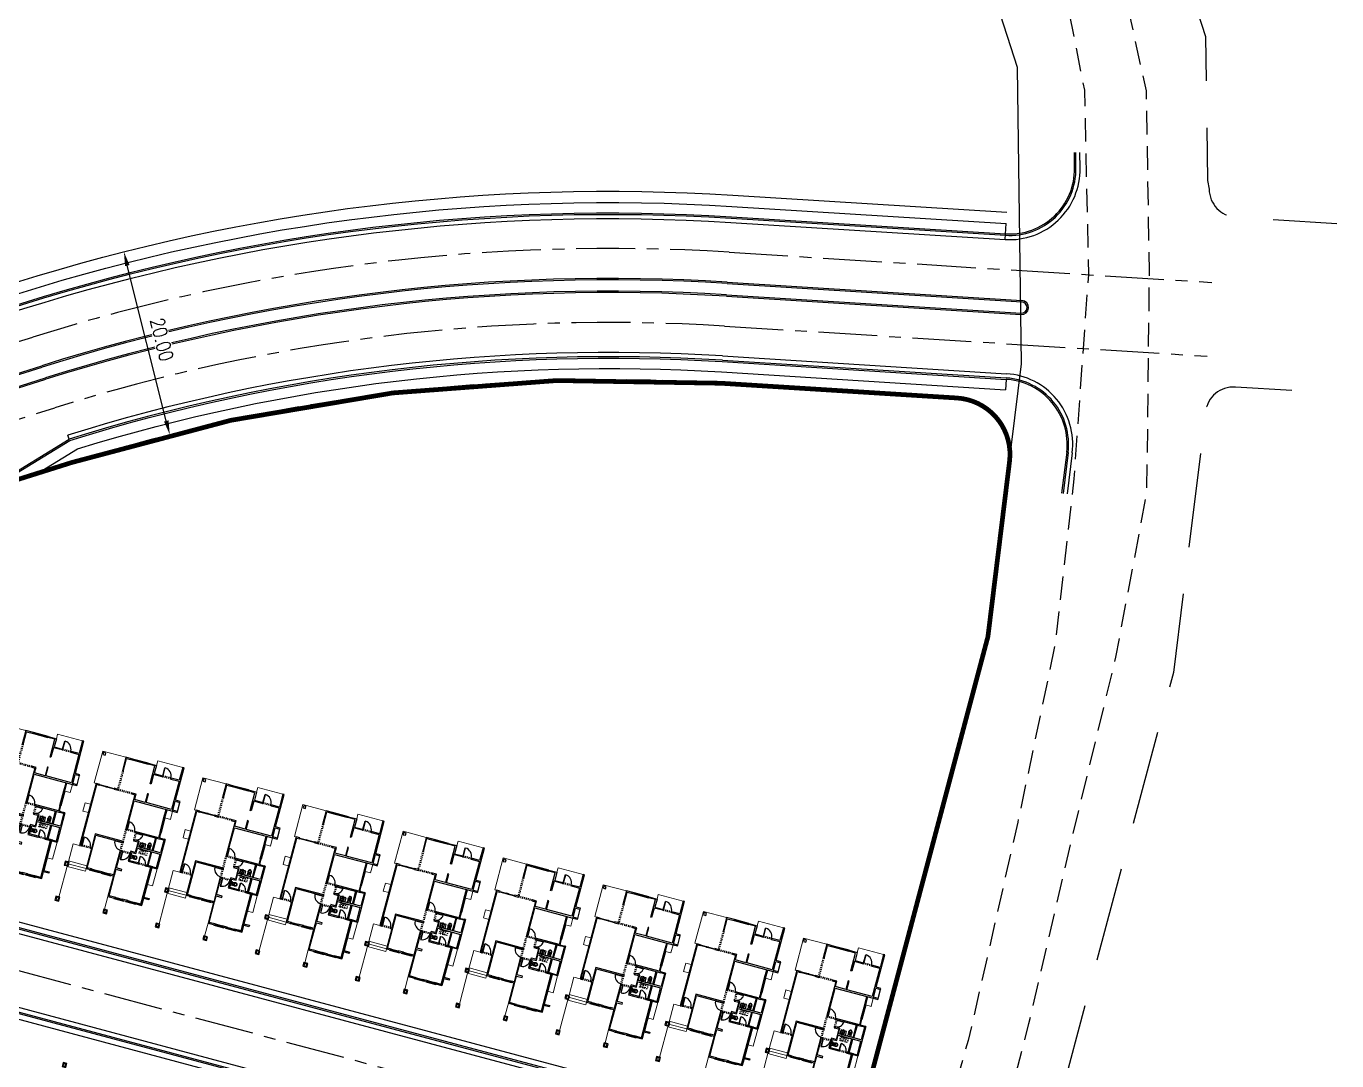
# Model space of a CAD drawing. Header units: metres. Extents: x 689715 to 690980, y 1005284 to 1006835.
# Drawn here: x 690840.8 to 690979.9, y 1005686.3 to 1005796.1 of the extents above; entities that cross this region are included whole.
import ezdxf

# ---------------------------------------------------------------- set-up
doc = ezdxf.new("R2010")
doc.units = ezdxf.units.M
for name, pattern in [('CENTER', [2, 1.25, -0.25, 0.25, -0.25]), ('DASHED', [0.75, 0.5, -0.25]), ('DASHED2', [0.375, 0.25, -0.125]), ('HIDDEN', [0.375, 0.25, -0.125]), ('XR PLANTA NIVEL 100$0$CPARK-base-columnas-TORRE$0$HIDDEN', [0.375, 0.25, -0.125])]:
    doc.linetypes.add(name, pattern=pattern)
for name, color, linetype, lineweight in [('A-FLOR', 250, 'Continuous', 9), ('A-GLAZ', 151, 'Continuous', 9), ('FR_DT', 1, 'HIDDEN', 0)]:
    doc.layers.add(name, color=color, linetype=linetype, lineweight=lineweight)
for name, color, linetype in [('A-FLOR-LEVL', 1, 'Continuous'), ('A-GLAZ-PHRT', 1, 'Continuous'), ('A-GRANADA', 7, 'Continuous'), ('A-SECT-FINE', 1, 'Continuous'), ('A-WALL-HEAD', 1, 'Continuous'), ('C-CALLE-ACERA', 8, 'Continuous'), ('C-CALLE-BORDE', 7, 'Continuous'), ('C-CALLE-CORDON', 8, 'Continuous'), ('C-CALLE-DIM', 5, 'Continuous'), ('C-CALLE-EJE', 160, 'CENTER'), ('C-LOTE-LINEA', 230, 'Continuous'), ('C-POLIG-MACRO', 6, 'Continuous'), ('CALLES-CENTRO', 2, 'CENTER'), ('FR_ANTE', 1, 'Continuous'), ('FR_DT-VD', 1, 'HIDDEN'), ('FR_MURO', 1, 'Continuous'), ('G-Poligono efectivo', 40, 'Continuous'), ('P-SANR-EQPM', 1, 'Continuous'), ('POLIGONO EFECTIVO FIII', 6, 'Continuous')]:
    doc.layers.add(name, color=color, linetype=linetype)
doc.styles.add('ESTANDAR 0.8', font='romans.shx', dxfattribs={"width": 0.8})
doc.dimstyles.new('RGIRO', dxfattribs={"dimtxt": 1.5, "dimasz": 1.5, "dimexe": 0.18, "dimexo": 0.06, "dimgap": 0.9, "dimtad": 1, "dimzin": 0, "dimdsep": 46, "dimtxsty": 'ESTANDAR 0.8', "dimcen": 0, "dimse1": 1, "dimse2": 1, "dimclrd": 9, "dimclre": 1, "dimclrt": 3, "dimadec": 0, "dimazin": 0, "dimtfac": 1, "dimtmove": 2, "dimatfit": 3, "dimfxl": 1, "dimtfill": 1, "dimtolj": 1, "dimtzin": 0, "dimarcsym": 2})

# ---------------------------------------------------------------- blocks, each defined once
blk = doc.blocks.new('*D241')
at = {"layer": 'C-CALLE-DIM', "color": 9, "lineweight": -2, "transparency": 16777216}
blk.add_line((690855.67, 1005754.23), (690851.53, 1005770.71), dxfattribs=at)
at = {"layer": 'C-CALLE-DIM', "color": 9, "transparency": 16777216}
for points in [[(690851.77, 1005770.77), (690851.29, 1005770.65), (690851.17, 1005772.17)], [(690855.91, 1005754.29), (690855.43, 1005754.16), (690856.04, 1005752.77)]]:
    blk.add_solid(points, dxfattribs=at)
at = {"layer": 'Defpoints', "color": 0, "transparency": 16777216}
for p in [(690851.17, 1005772.17), (690851.57, 1005772.27), (690856.44, 1005752.87)]:
    blk.add_point(p, dxfattribs=at)
at = {"layer": 'C-CALLE-DIM', "color": 3, "transparency": 16777216, "insert": (690855.2, 1005762.87), "char_height": 1.5, "attachment_point": 5, "rotation": 284.0948, "style": 'ESTANDAR 0.8', "bg_fill": 3, "box_fill_scale": 1.1, "bg_fill_color": 256, "bg_fill_true_color": 13158600, "bg_fill_transparency": 0}
blk.add_mtext('\\A1;20.00', dxfattribs=at)
blk = doc.blocks.new('Window-Fixed - VENTANA DE 0_40 X  0_60-494322-NIVEL 000')
at = {"layer": 'A-GLAZ', "lineweight": 20}
for p, q in [((213, 50), (-187, 50)), ((-187, 50), (-187, -33)), ((213, -33), (213, 50)), ((-187, -33), (213, -33))]:
    blk.add_line(p, q, dxfattribs=at)
at = {"layer": 'A-GLAZ'}
for p, q in [((-149, 50), (-149, -33)), ((-149, 9), (175, 9)), ((-113, 50), (-113, 9)), ((-113, 29), (138, 29)), ((138, 50), (138, 9)), ((175, 50), (175, -33)), ((-187, -33), (213, -33))]:
    blk.add_line(p, q, dxfattribs=at)
blk = doc.blocks.new('granda tipo')
at = {"color": 8, "linetype": 'ByBlock'}
for p, q in [((8.13, 16.6), (8.13, 17.49)), ((8.13, 17.49), (8.17, 17.49)), ((8.17, 16.6), (8.17, 17.49)), ((8.09, 16.6), (8.09, 16.5)), ((8.09, 16.6), (8.13, 16.6)), ((8.09, 16.5), (8.13, 16.5)), ((8.13, 16.6), (8.13, 16.5)), ((8.13, 16.6), (8.17, 16.6)), ((9.02, 16.6), (9.02, 16.5)), ((9.02, 16.6), (9.02, 16.5)), ((9.06, 16.6), (9.02, 16.6)), ((9.06, 16.5), (9.02, 16.5)), ((9.06, 16.6), (9.06, 16.5)), ((9.06, 16.6), (9.06, 16.5)), ((5.9, 10.14), (5.9, 10.05)), ((5.9, 10.14), (5.94, 10.14)), ((5.9, 10.05), (5.94, 10.05)), ((5.94, 10.14), (5.94, 10.97)), ((5.94, 10.97), (5.97, 10.97)), ((5.94, 10.14), (5.94, 10.05)), ((5.94, 10.14), (5.97, 10.14)), ((5.97, 10.14), (5.97, 10.97)), ((6.76, 10.14), (6.76, 10.05)), ((6.76, 10.14), (6.76, 10.05)), ((6.8, 10.14), (6.76, 10.14)), ((6.8, 10.05), (6.76, 10.05)), ((6.8, 10.14), (6.8, 10.05)), ((6.8, 10.14), (6.8, 10.05)), ((6.98, 10.05), (6.9, 10.05)), ((6.9, 10.05), (6.9, 10.02)), ((6.98, 10.02), (6.9, 10.02)), ((6.98, 10.05), (6.98, 10.02)), ((6.98, 10.02), (7.72, 10.02)), ((6.98, 10.02), (6.98, 9.99)), ((6.98, 9.99), (7.72, 9.99)), ((7.72, 10.02), (7.72, 9.99)), ((5.81, 8.66), (4.98, 8.66)), ((4.98, 8.66), (4.98, 8.63)), ((5.81, 8.63), (4.98, 8.63)), ((5.81, 8.7), (5.9, 8.7)), ((5.81, 8.7), (5.81, 8.66)), ((5.81, 8.66), (5.9, 8.66)), ((5.81, 8.66), (5.81, 8.63)), ((5.9, 8.7), (5.9, 8.66)), ((6.98, 9.28), (6.9, 9.28)), ((6.98, 9.28), (6.9, 9.28)), ((6.9, 9.25), (6.9, 9.28)), ((6.98, 9.25), (6.9, 9.25)), ((6.98, 9.25), (6.9, 9.25)), ((6.98, 9.25), (6.98, 9.28)), ((1.71, 7.3), (1.71, 7.2)), ((1.71, 7.3), (1.75, 7.3)), ((1.71, 7.2), (1.75, 7.2)), ((1.75, 7.3), (1.75, 8.19)), ((1.75, 8.19), (1.79, 8.19)), ((1.75, 7.3), (1.75, 7.2)), ((1.75, 7.3), (1.79, 7.3)), ((1.79, 7.3), (1.79, 8.19)), ((2.65, 7.3), (2.65, 7.2)), ((2.65, 7.3), (2.65, 7.2)), ((2.68, 7.3), (2.65, 7.3)), ((2.68, 7.2), (2.65, 7.2)), ((2.68, 7.3), (2.68, 7.2)), ((2.68, 7.3), (2.68, 7.2)), ((5.81, 7.84), (5.9, 7.84)), ((5.81, 7.84), (5.9, 7.84)), ((5.81, 7.8), (5.81, 7.84)), ((5.81, 7.8), (5.9, 7.8)), ((5.81, 7.8), (5.9, 7.8)), ((5.9, 7.8), (5.9, 7.84)), ((6, 7.71), (6, 7.8)), ((6, 7.8), (6.04, 7.8)), ((6, 7.71), (6.04, 7.71)), ((6.04, 7.71), (6.04, 7.8)), ((6.04, 7.71), (6.04, 6.88)), ((6.04, 7.71), (6.07, 7.71)), ((6.07, 7.71), (6.07, 6.88)), ((6.86, 7.71), (6.86, 7.8)), ((6.86, 7.71), (6.86, 7.8)), ((6.9, 7.8), (6.86, 7.8)), ((6.9, 7.71), (6.86, 7.71)), ((6.9, 7.71), (6.9, 7.8)), ((6.9, 7.71), (6.9, 7.8)), ((8, 6.99), (8, 6.91)), ((8, 6.99), (8.03, 6.99)), ((8.03, 6.99), (8.03, 7.73)), ((8.03, 7.73), (8.06, 7.73)), ((8.03, 6.99), (8.03, 6.91)), ((8.03, 6.99), (8.06, 6.99)), ((8.06, 6.99), (8.06, 7.73)), ((8.77, 6.99), (8.77, 6.91)), ((8.77, 6.99), (8.77, 6.91)), ((8.8, 6.99), (8.77, 6.99)), ((8.8, 6.99), (8.8, 6.91)), ((8.8, 6.99), (8.8, 6.91)), ((6.04, 6.88), (6.07, 6.88)), ((8, 6.91), (8.03, 6.91)), ((8.8, 6.91), (8.77, 6.91))]:
    blk.add_line(p, q, dxfattribs=at)
at = {"color": 8, "ltscale": 0.01}
for points in [[(7.65, 8.67), (8.26, 8.67), (8.26, 9.12), (7.65, 9.12)], [(7.7, 8.76), (8.08, 8.76), (8.08, 9.07), (7.7, 9.07)], [(8.7, 8.74), (8.7, 8.75), (8.66, 8.75), (8.66, 8.74)], [(7.12, 7.49), (7.14, 7.49), (7.14, 7.45), (7.12, 7.45)]]:
    blk.add_lwpolyline(points, close=True, dxfattribs=at)
for points in [[(7.65, 8.68), (8.26, 8.68)], [(7.72, 9.07), (7.72, 9.03)], [(7.72, 8.76), (7.72, 8.79)], [(7.84, 8.91), (7.95, 8.91)], [(7.89, 8.86), (7.89, 8.97)], [(8.06, 9.07), (8.06, 9.03)], [(8.06, 8.76), (8.06, 8.79)], [(8.54, 8.67), (8.49, 8.72)], [(8.55, 8.82), (8.54, 8.93), (8.53, 8.96), (8.52, 9.03), (8.51, 9.09), (8.51, 9.17)], [(8.54, 8.67), (8.82, 8.67), (8.87, 8.71)], [(8.61, 8.93), (8.6, 8.93)], [(8.62, 8.93), (8.62, 8.95)], [(8.62, 8.93), (8.64, 8.93)], [(8.62, 8.92), (8.62, 8.91)], [(8.65, 9.07), (8.65, 9.11)], [(8.69, 9.35), (8.66, 9.35)], [(8.66, 9.12), (8.69, 9.12)], [(8.7, 9.07), (8.7, 9.11)], [(8.74, 8.93), (8.73, 8.93)], [(8.75, 8.93), (8.75, 8.95)], [(8.75, 8.92), (8.75, 8.91)], [(8.76, 8.93), (8.77, 8.93)], [(8.81, 8.82), (8.83, 8.92), (8.84, 8.95), (8.85, 9.03), (8.85, 9.09), (8.85, 9.16)], [(7.05, 7.33), (7.05, 7.61), (7.09, 7.66)], [(7.05, 7.33), (7.1, 7.28)], [(7.2, 7.6), (7.31, 7.62), (7.34, 7.63), (7.41, 7.64), (7.47, 7.65), (7.54, 7.65)], [(7.2, 7.34), (7.31, 7.33), (7.34, 7.32), (7.41, 7.31), (7.47, 7.3), (7.55, 7.3)], [(7.3, 7.54), (7.29, 7.54)], [(7.3, 7.41), (7.29, 7.41)], [(7.31, 7.55), (7.31, 7.56)], [(7.31, 7.53), (7.31, 7.52)], [(7.31, 7.41), (7.31, 7.43)], [(7.31, 7.4), (7.31, 7.39)], [(7.32, 7.54), (7.33, 7.54)], [(7.32, 7.41), (7.33, 7.41)], [(7.45, 7.49), (7.49, 7.49)], [(7.45, 7.44), (7.49, 7.44)], [(7.5, 7.46), (7.5, 7.48)], [(7.73, 7.48), (7.73, 7.46)]]:
    blk.add_lwpolyline(points, dxfattribs=at)
at = {"color": 8, "linetype": 'CENTER', "ltscale": 0.006}
blk.add_lwpolyline([(7.89, 9.22), (7.89, 8.53), (7.89, 8.53)], dxfattribs=at)
at = {"color": 8, "ltscale": 0.01}
for centre, radius in [((7.89, 8.91), 0.0175), ((7.89, 8.73), 0.0116), ((8.62, 8.93), 0.00616), ((8.75, 8.93), 0.00616), ((7.31, 7.54), 0.00616), ((7.31, 7.41), 0.00616)]:
    blk.add_circle(centre, radius, dxfattribs=at)
at = {"color": 8, "linetype": 'ByBlock'}
for centre, radius, start, end in [((8.13, 16.6), 0.893, 359.9925, 87.4615), ((5.94, 10.14), 0.829, 359.9925, 87.4615), ((6.98, 10.02), 0.737, 269.9925, 357.4615), ((5.81, 8.66), 0.829, 182.5385, 270.0075), ((1.75, 7.3), 0.893, 359.9925, 87.4615), ((6.04, 7.71), 0.829, 272.5385, 0.0075), ((8.03, 6.99), 0.737, 359.9925, 87.4615)]:
    blk.add_arc(centre, radius, start, end, dxfattribs=at)
at = {"color": 8, "ltscale": 0.01}
for centre, radius, start, end in [((6.79, 8.91), 0.931, 352.5555, 7.4445), ((8.99, 8.91), 0.931, 172.5555, 187.4445), ((8.64, 8.7), 0.157, 101.9536, 172.8232), ((8.75, 9.16), 0.235, 145.089, 177.7703), ((8.67, 9.21), 0.14, 91.8756, 143.5416), ((8.98, 9.12), 0.426, 165.8326, 190.0334), ((8.64, 9.06), 0.0742, 188.653, 270.9037), ((8.67, 9.2), 0.104, 90.6282, 167.4331), ((8.68, 8.63), 0.226, 62.551, 107.2364), ((8.68, 9.37), 0.39, 262.8645, 279.36), ((8.67, 9.11), 0.0137, 100.0183, 179.4304), ((8.68, 9.01), 0.0615, 68.71, 116.9386), ((8.68, 9.09), 0.0324, 221.9383, 323.7103), ((8.69, 9.17), 0.142, 46.8922, 98.0991), ((8.69, 9.18), 0.166, 45.4873, 90.5114), ((8.69, 9.11), 0.0125, 0.7893, 89.0141), ((8.73, 9.07), 0.0805, 280.0858, 349.9573), ((8.73, 8.7), 0.14, 3.248, 68.752), ((8.61, 9.16), 0.207, 9.2726, 32.3255), ((8.65, 9.17), 0.202, 357.0201, 39.3644), ((8.38, 9.13), 0.443, 350.2737, 8.594), ((7.09, 7.52), 0.14, 21.248, 86.752), ((7.08, 7.43), 0.157, 277.1768, 348.0464), ((7.01, 7.47), 0.226, 342.7636, 27.449), ((7.75, 7.48), 0.39, 170.64, 187.1355), ((7.45, 7.52), 0.0805, 100.0427, 169.9142), ((7.44, 7.43), 0.0742, 179.0963, 261.347), ((7.51, 7.17), 0.443, 81.406, 99.7263), ((7.5, 7.77), 0.426, 259.9666, 284.1674), ((7.47, 7.47), 0.0324, 126.2897, 228.0617), ((7.4, 7.47), 0.0615, 333.0614, 21.29), ((7.49, 7.48), 0.0125, 0.9859, 89.2107), ((7.49, 7.46), 0.0137, 270.5696, 349.9817), ((7.55, 7.44), 0.202, 50.6356, 92.9799), ((7.54, 7.54), 0.235, 272.2297, 304.911), ((7.54, 7.4), 0.207, 57.6745, 80.7274), ((7.59, 7.46), 0.104, 282.5669, 359.3718), ((7.55, 7.48), 0.142, 351.9009, 43.1078), ((7.59, 7.46), 0.14, 306.4584, 358.1244), ((7.56, 7.48), 0.166, 359.4886, 44.5127)]:
    blk.add_arc(centre, radius, start, end, dxfattribs=at)
at = {"layer": 'A-FLOR', "color": 8}
for p, q in [((9.95, 18), (7.2, 18)), ((7.2, 17.5), (7.2, 18)), ((0.8, 5.3), (2.8, 5.3)), ((0.8, 5), (2.8, 5)), ((0.8, 5), (0.8, 1.33)), ((0.8, 4.7), (2.8, 4.7)), ((5.8, 2.75), (5.8, 1.33))]:
    blk.add_line(p, q, dxfattribs=at)
for points in [[(1.5, 14), (1.3, 14), (1.3, 17.5), (3.85, 17.5), (3.85, 17.5)], [(10.1, 13.25), (10.1, 12.35)], [(0.9, 11.71), (0.9, 10.81)], [(0.9, 11.71), (1.5, 11.71)], [(10.1, 12.35), (9.5, 12.35)], [(0.9, 10.81), (1.5, 10.81)], [(1.5, 7.2), (0.8, 7.2)], [(0.8, 5.1), (0.8, 7.2)], [(10.1, 5.05), (10.1, 6.9)], [(2.8, 5), (2.8, 4.7)], [(9.5, 5.05), (10.1, 5.05)]]:
    blk.add_lwpolyline(points, dxfattribs=at)
at = {"layer": 'A-FLOR-LEVL', "color": 8}
for p, q in [((9.1, 8.65), (9.1, 10.05)), ((9.2, 8.65), (9.2, 10.05)), ((9, 7), (9, 8.5)), ((9.1, 7), (9.1, 8.5))]:
    blk.add_line(p, q, dxfattribs=at)
at = {"layer": 'A-GLAZ', "color": 8}
for p, q in [((6.3, 17.48), (4.7, 17.48)), ((4.7, 17.48), (4.7, 17.4)), ((6.3, 17.48), (4.7, 17.48)), ((6.3, 17.48), (4.7, 17.48)), ((4.7, 17.4), (6.3, 17.4)), ((6.3, 17.4), (4.7, 17.4)), ((4.74, 17.4), (4.74, 17.48)), ((4.74, 17.44), (6.26, 17.44)), ((4.77, 17.48), (4.77, 17.44)), ((5.48, 17.46), (4.77, 17.46)), ((5.48, 17.48), (5.48, 17.44)), ((5.5, 17.44), (5.5, 17.48)), ((5.5, 17.44), (5.5, 17.4)), ((5.52, 17.4), (5.52, 17.44)), ((5.52, 17.42), (6.23, 17.42)), ((6.23, 17.4), (6.23, 17.44)), ((6.26, 17.48), (6.26, 17.4)), ((6.26, 17.4), (6.26, 17.48)), ((6.3, 17.4), (6.3, 17.48)), ((3.5, 13.98), (1.9, 13.98)), ((1.9, 13.98), (1.9, 13.9)), ((3.5, 13.98), (1.9, 13.98)), ((3.5, 13.98), (1.9, 13.98)), ((1.94, 13.9), (1.94, 13.98)), ((1.94, 13.94), (3.46, 13.94)), ((1.97, 13.98), (1.97, 13.94)), ((2.68, 13.96), (1.97, 13.96)), ((2.68, 13.98), (2.68, 13.94)), ((2.7, 13.94), (2.7, 13.98)), ((2.7, 13.94), (2.7, 13.9)), ((2.72, 13.9), (2.72, 13.94)), ((2.72, 13.92), (3.43, 13.92)), ((3.43, 13.9), (3.43, 13.94)), ((3.46, 13.98), (3.46, 13.9)), ((3.46, 13.9), (3.46, 13.98)), ((3.5, 13.9), (3.5, 13.98)), ((1.9, 13.9), (3.5, 13.9)), ((3.5, 13.9), (1.9, 13.9)), ((9.5, 12.35), (9.42, 12.35)), ((9.42, 12.35), (9.42, 10.75)), ((9.42, 10.75), (9.42, 12.35)), ((9.42, 12.31), (9.5, 12.31)), ((9.46, 11.55), (9.42, 11.55)), ((9.42, 11.53), (9.46, 11.53)), ((9.44, 11.53), (9.44, 10.82)), ((9.46, 12.31), (9.46, 10.79)), ((9.5, 12.28), (9.46, 12.28)), ((9.5, 11.57), (9.46, 11.57)), ((9.46, 11.55), (9.5, 11.55)), ((9.48, 11.57), (9.48, 12.28)), ((9.5, 10.75), (9.5, 12.35)), ((9.5, 10.75), (9.5, 12.35)), ((9.5, 10.75), (9.5, 12.35)), ((9.42, 10.82), (9.46, 10.82)), ((9.5, 10.79), (9.42, 10.79)), ((9.42, 10.79), (9.5, 10.79)), ((9.42, 10.75), (9.5, 10.75))]:
    blk.add_line(p, q, dxfattribs=at)
at = {"layer": 'A-GLAZ-PHRT', "color": 8}
for p, q in [((3.35, 5.1), (4.05, 5.1)), ((4.05, 5), (3.35, 5)), ((3.4, 5), (3.4, 5.1)), ((4, 5.05), (3.4, 5.05)), ((4, 5), (4, 5.1)), ((4.65, 5.1), (5.35, 5.1)), ((5.35, 5), (4.65, 5)), ((4.7, 5), (4.7, 5.1)), ((5.3, 5.05), (4.7, 5.05)), ((5.3, 5), (5.3, 5.1)), ((6.65, 2.85), (7.35, 2.85)), ((6.7, 2.75), (6.7, 2.85)), ((7.3, 2.8), (6.7, 2.8)), ((7.3, 2.75), (7.3, 2.85)), ((7.95, 2.85), (8.65, 2.85)), ((8, 2.75), (8, 2.85)), ((8.6, 2.8), (8, 2.8)), ((8.6, 2.75), (8.6, 2.85)), ((7.35, 2.75), (6.65, 2.75)), ((8.65, 2.75), (7.95, 2.75))]:
    blk.add_line(p, q, dxfattribs=at)
at = {"layer": 'A-SECT-FINE', "color": 8}
for points in [[(3.15, 5), (3.15, 4.95), (4.25, 4.95), (4.25, 5)], [(4.45, 5), (4.45, 4.95), (5.55, 4.95), (5.55, 5)], [(6.45, 2.75), (6.45, 2.7), (7.55, 2.7), (7.55, 2.75)], [(7.75, 2.75), (7.75, 2.7), (8.85, 2.7), (8.85, 2.75)]]:
    blk.add_lwpolyline(points, dxfattribs=at)
for points in [[(4.05, 4.97), (4.15, 4.97), (4.15, 5), (4.05, 5)], [(4.55, 4.97), (4.65, 4.97), (4.65, 5), (4.55, 5)], [(5.35, 4.97), (5.45, 4.97), (5.45, 5), (5.35, 5)], [(6.55, 2.72), (6.65, 2.72), (6.65, 2.75), (6.55, 2.75)], [(7.35, 2.72), (7.45, 2.72), (7.45, 2.75), (7.35, 2.75)], [(7.85, 2.72), (7.95, 2.72), (7.95, 2.75), (7.85, 2.75)], [(8.65, 2.72), (8.75, 2.72), (8.75, 2.75), (8.65, 2.75)]]:
    blk.add_lwpolyline(points, close=True, dxfattribs=at)
at = {"layer": 'A-WALL-HEAD', "color": 8}
blk.add_line((10.6, 13.35), (10.6, 14.35), dxfattribs=at)
blk.add_lwpolyline([(8.09, 16.6), (8.09, 16.5), (7.15, 16.5), (7.15, 15.45), (7.05, 15.45), (7.05, 17.4), (6.3, 17.4), (6.3, 17.5), (7.2, 17.5), (7.2, 16.6), (8.09, 16.6)], dxfattribs=at)
at = {"layer": 'FR_ANTE', "color": 8}
for p, q in [((6.3, 17.5), (4.7, 17.5)), ((4.7, 17.4), (6.3, 17.4)), ((9.4, 10.75), (9.4, 12.35)), ((9.5, 12.35), (9.5, 10.75)), ((9.6, 10.15), (10, 10.15)), ((10, 10.05), (9.6, 10.05)), ((9.6, 7), (10, 7)), ((10, 6.9), (9.6, 6.9))]:
    blk.add_line(p, q, dxfattribs=at)
at = {"layer": 'FR_DT', "color": 8}
for points in [[(5.7, 17.4), (5.5, 17.4), (5.5, 17.5), (5.7, 17.5)], [(2.8, 13.9), (2.6, 13.9), (2.6, 14), (2.8, 14)]]:
    blk.add_lwpolyline(points, close=True, dxfattribs=at)
at = {"layer": 'FR_DT-VD', "color": 8, "ltscale": 0.02}
for p, q in [((3.85, 16), (3.85, 14)), ((3.95, 16), (3.95, 14)), ((9.06, 16.6), (8.09, 16.6)), ((9.06, 16.5), (8.09, 16.5)), ((5.45, 14), (3.85, 14)), ((5.45, 13.9), (3.85, 13.9)), ((5.8, 8.8), (5.8, 10.05)), ((6.8, 10.15), (5.9, 10.15)), ((6.8, 10.05), (5.9, 10.05)), ((5.9, 8.8), (5.9, 10.05)), ((6.9, 9.25), (6.9, 10.05)), ((7, 9.25), (7, 10.05)), ((5.8, 7.8), (5.8, 8.7)), ((5.9, 7.8), (5.9, 8.7)), ((2.68, 7.3), (1.71, 7.3)), ((2.68, 7.2), (1.71, 7.2)), ((6.9, 7.8), (6, 7.8)), ((6.9, 7.7), (6, 7.7)), ((8.8, 7), (8, 7)), ((8.8, 6.9), (8, 6.9))]:
    blk.add_line(p, q, dxfattribs=at)
at = {"layer": 'FR_MURO', "color": 8}
for p, q in [((9.4, 12.35), (9.4, 13.25)), ((9.5, 12.35), (9.5, 13.25)), ((10.1, 13.35), (10.1, 13.25)), ((10.1, 10.15), (10, 10.15)), ((10, 10.15), (10, 8.65)), ((7.5, 9.25), (6.9, 9.25)), ((6.9, 9.25), (6.9, 9.15)), ((6.9, 9.15), (7.4, 9.15)), ((7.4, 9.15), (7.4, 8)), ((7.5, 8.65), (7.5, 9.25)), ((10, 8.65), (7.5, 8.65)), ((7.5, 8.5), (10, 8.5)), ((7.5, 7.9), (7.5, 8.5)), ((6.9, 8), (6.9, 6.9)), ((7.4, 8), (6.9, 8)), ((7.05, 7), (7.05, 7.9)), ((7.05, 7.9), (7.5, 7.9)), ((8, 7), (7.05, 7)), ((6.9, 6.9), (8, 6.9)), ((4.65, 5.1), (4.05, 5.1)), ((4.05, 5), (4.65, 5))]:
    blk.add_line(p, q, dxfattribs=at)
for points in [[(1.65, 17.4), (1.4, 17.4), (1.4, 17.15), (1.65, 17.15), (1.65, 17.4)], [(4.7, 17.4), (4.7, 17.5), (3.85, 17.5), (3.85, 16), (3.95, 16), (3.95, 17.4), (4.7, 17.4)], [(10.1, 10.15), (10.1, 6.9), (10, 6.9), (10, 8.5)], [(5.9, 7.8), (5.8, 7.8), (5.8, 5.1), (5.35, 5.1), (5.35, 5), (5.8, 5), (5.8, 2.75), (6.65, 2.75), (6.65, 2.85), (5.9, 2.85), (5.9, 5.1), (5.9, 5.75), (6.5, 5.75), (6.5, 5.9), (5.9, 5.9), (5.9, 7.7), (6, 7.7), (6, 7.8), (5.9, 7.8)], [(0.8, 5.1), (0.55, 5.1), (0.55, 4.85), (0.8, 4.85), (0.8, 5.1)], [(0.8, 1.25), (0.55, 1.25), (0.55, 1), (0.8, 1), (0.8, 1.25)], [(6.05, 1.25), (5.8, 1.25), (5.8, 1), (6.05, 1), (6.05, 1.25)]]:
    blk.add_lwpolyline(points, dxfattribs=at)
for points in [[(10.6, 13.25), (10.6, 13.35), (10.1, 13.35), (10.1, 14.35), (10.6, 14.35), (10.6, 14.45), (10.1, 14.45), (10.1, 18), (9.95, 18), (9.95, 16.6), (9.06, 16.6), (9.06, 16.5), (9.95, 16.5), (9.95, 13.4), (7.15, 13.4), (7.15, 14.35), (7.05, 14.35), (7.05, 13.4), (5.9, 13.4), (5.9, 14), (5.45, 14), (5.45, 13.9), (5.8, 13.9), (5.8, 10.05), (5.9, 10.05), (5.9, 13.25), (10.1, 13.25)], [(1.6, 7.3), (1.6, 13.9), (1.9, 13.9), (1.9, 14), (1.5, 14), (1.5, 7.2), (1.71, 7.2), (1.71, 7.3)], [(3.5, 14), (3.5, 13.9), (3.95, 13.9), (3.95, 14)], [(9.4, 10.15), (6.8, 10.15), (6.8, 10.05), (9.6, 10.05), (9.6, 10.15), (9.5, 10.15), (9.5, 10.75), (9.4, 10.75)], [(2.68, 7.2), (2.8, 7.2), (2.8, 5), (3.35, 5), (3.35, 5.1), (2.9, 5.1), (2.9, 8.7), (5.9, 8.7), (5.9, 8.8), (2.8, 8.8), (2.8, 7.3), (2.68, 7.3)], [(9.6, 7), (8.8, 7), (8.8, 6.9), (9.4, 6.9), (9.4, 2.85), (8.65, 2.85), (8.65, 2.75), (9.5, 2.75), (9.5, 6.9), (9.6, 6.9)], [(9.5, 3.5), (9.5, 2.75), (8.65, 2.75), (8.65, 2.85), (9.4, 2.85), (9.4, 6.9), (8.8, 6.9), (8.8, 7), (9.6, 7), (9.6, 6.9), (9.5, 6.9), (9.5, 3.65), (10.1, 3.65), (10.1, 3.5)], [(0.47, 4.77), (0.88, 4.77), (0.88, 5.18), (0.47, 5.18)], [(3.25, 4.97), (3.35, 4.97), (3.35, 5), (3.25, 5)], [(7.95, 2.85), (7.35, 2.85), (7.35, 2.75), (7.95, 2.75)], [(0.47, 0.92), (0.88, 0.92), (0.88, 1.33), (0.47, 1.33)], [(5.72, 0.92), (6.13, 0.92), (6.13, 1.33), (5.72, 1.33)]]:
    blk.add_lwpolyline(points, close=True, dxfattribs=at)
at = {"layer": 'P-SANR-EQPM', "color": 8, "linetype": 'XR PLANTA NIVEL 100$0$CPARK-base-columnas-TORRE$0$HIDDEN', "ltscale": 0.005}
blk.add_lwpolyline([(8.63, 8), (7.82, 8), (7.82, 8.46), (8.63, 8.46)], close=True, dxfattribs=at)
for points in [[(7.92, 8.08), (7.92, 8.34)], [(7.93, 8.34), (8.4, 8.34)], [(8.4, 8.07), (7.93, 8.07)], [(8.4, 8.34), (8.4, 8.08)]]:
    blk.add_lwpolyline(points, dxfattribs=at)
for centre, radius in [((8.16, 8.4), 0.0175), ((8.16, 8.24), 0.0225), ((8.16, 8.24), 0.0125)]:
    blk.add_circle(centre, radius, dxfattribs=at)
for centre, start, end in [((7.93, 8.34), 82.2475, 182.8208), ((7.93, 8.08), 177.1792, 277.7525), ((8.4, 8.34), 357.1792, 97.7525), ((8.4, 8.08), 262.2475, 2.8208)]:
    blk.add_arc(centre, 0.00501, start, end, dxfattribs=at)
at = {"layer": 'A-GLAZ', "color": 8, "xscale": 0.001, "yscale": 0.001, "zscale": 0.001, "rotation": 180}
for p in [(9.81, 10.1), (9.81, 6.95)]:
    blk.add_blockref('Window-Fixed - VENTANA DE 0_40 X  0_60-494322-NIVEL 000', p, dxfattribs=at)

msp = doc.modelspace()

# ---------------------------------------------------------------- linework, layer by layer
at = {"layer": 'C-CALLE-ACERA'}
for p, q in [((690836.363, 1005746.793), (690845.351, 1005752.295)), ((690813, 1005708.291), (690923.123, 1005678.92)), ((690812.691, 1005707.132), (690927.646, 1005676.472)), ((690925.691, 1005669.128), (690812.166, 1005699.406)), ((690811.857, 1005698.247), (690920.551, 1005669.256))]:
    msp.add_line(p, q, dxfattribs=at)
at = {"layer": 'C-CALLE-ACERA', "flags": 128}
for points in [[(690808.239, 1005737.783), (690836.426, 1005746.655), (690845.414, 1005752.157, -0.0914874), (690914.699, 1005760.519)], [(690923.73, 1005680.618), (690923.423, 1005679.462, -0.4143745), (690921.77, 1005678.505), (690812.807, 1005707.567)], [(690923.585, 1005680.657), (690923.278, 1005679.501, -0.4143745), (690921.809, 1005678.65), (690812.846, 1005707.712)], [(690812.051, 1005698.971), (690919.586, 1005670.29, -0.4140526), (690920.542, 1005668.639), (690920.233, 1005667.475)], [(690812.012, 1005698.826), (690919.547, 1005670.145, -0.4140526), (690920.397, 1005668.677), (690920.088, 1005667.514)]]:
    msp.add_lwpolyline(points, format="xyb", dxfattribs=at)
msp.add_lwpolyline([(690845.351, 1005752.295), (690845.217, 1005752.725)], dxfattribs=at)
at = {"layer": 'C-CALLE-ACERA'}
msp.add_arc((690902.715, 1005568.593), 192.45, 86.42705, 107.34175, dxfattribs=at)
at = {"layer": 'C-CALLE-BORDE'}
msp.add_lwpolyline([(690639.268, 1005740.673), (690645.85, 1005738.917, 0.1423507), (690751.862, 1005741.266), (690839.662, 1005768.904, -0.092088), (690915.802, 1005778.185), (690944.91, 1005776.367)], format="xyb", dxfattribs=at)
at = {"layer": 'C-CALLE-CORDON'}
for p, q in [((690944.73, 1005773.473), (690944.836, 1005775.17)), ((690915.216, 1005768.803), (690946.489, 1005766.85)), ((690915.226, 1005768.953), (690946.498, 1005767)), ((690915.132, 1005767.456), (690946.404, 1005765.503)), ((690915.142, 1005767.605), (690946.414, 1005765.653)), ((690914.699, 1005760.519), (690944.843, 1005758.637)), ((690914.708, 1005760.669), (690944.852, 1005758.787)), ((690914.737, 1005761.118), (690944.88, 1005759.236)), ((690800.93, 1005747.014), (690842.44, 1005760.08)), ((690800.975, 1005746.871), (690842.485, 1005759.937)), ((690801.336, 1005745.727), (690842.845, 1005758.793)), ((690801.381, 1005745.584), (690842.89, 1005758.65)), ((690944.843, 1005758.637), (690944.774, 1005757.539)), ((690951.261, 1005750.905), (690950.723, 1005746.549)), ((690951.41, 1005750.887), (690950.872, 1005746.531)), ((690951.856, 1005750.831), (690951.319, 1005746.476))]:
    msp.add_line(p, q, dxfattribs=at)
for points in [[(690636.062, 1005738.526), (690645.103, 1005736.115, 0.1423507), (690752.733, 1005738.5), (690840.533, 1005766.137, -0.092088), (690915.621, 1005775.29), (690944.73, 1005773.473, 0.4365844), (690952.696, 1005781.059), (690952.674, 1005782.71)], [(690636.178, 1005738.961), (690645.219, 1005736.55, 0.1423507), (690752.597, 1005738.929), (690840.398, 1005766.567, -0.092088), (690915.65, 1005775.74), (690944.758, 1005773.922, 0.4365844), (690952.246, 1005781.053), (690952.224, 1005782.704)], [(690636.217, 1005739.106), (690645.257, 1005736.695, 0.1423507), (690752.552, 1005739.072), (690840.353, 1005766.71, -0.092088), (690915.659, 1005775.889), (690944.767, 1005774.072, 0.4365844), (690952.096, 1005781.051), (690952.074, 1005782.702)], [(690638.959, 1005739.513), (690645.541, 1005737.758, 0.1423507), (690752.222, 1005740.122), (690840.023, 1005767.759, -0.092088), (690915.727, 1005776.987), (690944.836, 1005775.17)], [(690636.217, 1005739.106), (690645.257, 1005736.695, 0.1423507), (690752.552, 1005739.072), (690840.353, 1005766.71, -0.092088), (690915.659, 1005775.889), (690944.767, 1005774.072)], [(690846.26, 1005751.268, -0.0907718), (690914.631, 1005759.421), (690944.774, 1005757.539)]]:
    msp.add_lwpolyline(points, format="xyb", dxfattribs=at)
msp.add_lwpolyline([(690842.039, 1005748.684), (690846.26, 1005751.268)], dxfattribs=at)
for centre, radius, start, end in [((690902.715, 1005568.593), 200.75, 86.42705, 107.4727), ((690902.715, 1005568.593), 200.6, 86.42705, 107.4727), ((690902.715, 1005568.593), 199.4, 86.42705, 107.4727), ((690902.715, 1005568.593), 199.25, 86.42705, 107.4727), ((690946.451, 1005766.252), 0.75, 266.42705, 86.42705), ((690946.451, 1005766.252), 0.6, 266.42705, 86.42705), ((690902.715, 1005568.593), 192.9, 86.42705, 107.34175), ((690944.413, 1005751.75), 7.05, 352.96087, 86.42705), ((690944.413, 1005751.75), 7.5, 352.96087, 86.42705), ((690944.413, 1005751.75), 6.9, 352.96087, 86.42705)]:
    msp.add_arc(centre, radius, start, end, dxfattribs=at)
at = {"layer": 'C-CALLE-EJE', "ltscale": 5}
for points in [[(690634.2, 1005735.737), (690644.285, 1005733.047, 0.1423507), (690753.686, 1005735.472), (690841.486, 1005763.109, -0.092088), (690915.424, 1005772.122), (690966.662, 1005768.922)], [(690628.714, 1005729.08, 0.0010871), (690630.41, 1005728.624), (690642.262, 1005725.463, 0.1423507), (690756.043, 1005727.984), (690843.843, 1005755.621, -0.092088), (690914.934, 1005764.287), (690966.173, 1005761.088)]]:
    msp.add_lwpolyline(points, format="xyb", dxfattribs=at)
at = {"layer": 'C-LOTE-LINEA', "linetype": 'DASHED2', "ltscale": 10}
msp.add_lwpolyline([(690527.163, 1005762.552, 0.0609697), (690620.713, 1005724.923), (690640.696, 1005719.593, 0.1423504), (690757.867, 1005722.189), (690845.667, 1005749.826, -0.092088), (690914.556, 1005758.224), (690939.615, 1005756.659, -0.4320456), (690945.196, 1005749.935), (690944.607, 1005745.162), (690942.901, 1005731.346), (690930.48, 1005684.672), (690925.166, 1005664.705), (690911.019, 1005618.732), (690882.38, 1005530.82), (690879.935, 1005523.811), (690874.414, 1005511.208), (690854.384, 1005461.893)], format="xyb", dxfattribs=at)
at = {"layer": 'C-POLIG-MACRO', "linetype": 'DASHED', "ltscale": 20, "flags": 128}
msp.add_lwpolyline([(690968.221, 1005986.528), (690964.34, 1005987.73), (690965.974, 1005977.463), (690966.422, 1005955.338), (690952.062, 1005870.52), (690951.557, 1005844.625), (690952.666, 1005836.288), (690966.014, 1005795.002), (690966.219, 1005779.745), (690966.383, 1005778.807, 0.3921787), (690969.196, 1005775.853), (690979.938, 1005775.182)], format="xyb", dxfattribs=at)
at = {"layer": 'CALLES-CENTRO', "linetype": 'CENTER', "ltscale": 5}
msp.add_line((690800.808, 1005706.369), (690927.278, 1005672.637), dxfattribs=at)
at = {"layer": 'POLIGONO EFECTIVO FIII', "linetype": 'Continuous', "ltscale": 10, "const_width": 0.5}
msp.add_lwpolyline([(690527.163, 1005762.552, 0.0609697), (690620.713, 1005724.923), (690640.696, 1005719.593, 0.1423504), (690757.867, 1005722.189), (690845.667, 1005749.826, -0.092088), (690914.556, 1005758.224), (690939.615, 1005756.659, -0.4320456), (690945.196, 1005749.935), (690944.607, 1005745.162), (690942.901, 1005731.346), (690930.48, 1005684.672), (690925.166, 1005664.705), (690911.019, 1005618.732), (690882.38, 1005530.82), (690879.935, 1005523.811), (690874.414, 1005511.208), (690854.384, 1005461.893)], format="xyb", dxfattribs=at)

# ---------------------------------------------------------------- block references
at = {"layer": 'A-GRANADA', "color": 8}
for p, rotation in [((690832.532, 1005705.462), 345.0660436375465), ((690843.161, 1005702.628), 345.0660436375465), ((690853.789, 1005699.793), 345.0660436375465), ((690864.418, 1005696.958), 345.0660436375465), ((690875.046, 1005694.123), 345.0660436375465), ((690885.675, 1005691.289), 345.0660436375465), ((690896.303, 1005688.454), 345.0660436375465), ((690906.932, 1005685.619), 345.0660436375465), ((690917.56, 1005682.784), 345.0660436375465), ((690850.88, 1005685.459), 165.0660436375465)]:
    msp.add_blockref('granda tipo', p, dxfattribs=dict(at, rotation=rotation))

# ---------------------------------------------------------------- next in the draw order: dimensions: what is measured, and where the dimension line sits
at = {"layer": 'C-CALLE-DIM'}
dim = msp.add_aligned_dim(p1=(690856.445, 1005752.873), p2=(690851.574, 1005772.271), distance=0.421, dimstyle='RGIRO', dxfattribs=at)
dim.commit()
dim.dimension.update_dxf_attribs({"geometry": '*D241', "text_midpoint": (690855.202, 1005762.871)})

# ---------------------------------------------------------------- next in the draw order: linework, layer by layer
at = {"color": 250, "linetype": 'HIDDEN', "ltscale": 10, "flags": 128}
msp.add_lwpolyline([(690811.178, 1005361.801), (690823.117, 1005378.08), (690834.015, 1005392.807), (690843.393, 1005407.643), (690854.468, 1005426.394), (690862.476, 1005442.211), (690870.239, 1005459.749), (690879.545, 1005480.226), (690886.781, 1005498.957), (690893.023, 1005517.882), (690899.796, 1005538.585), (690905.469, 1005556.647), (690912.742, 1005578.333), (690919.196, 1005599.009), (690924.459, 1005614.157), (690929.944, 1005632.488), (690935.072, 1005649.38), (690940.953, 1005666.374), (690947.26, 1005690.304), (690951.723, 1005709.533), (690956.49, 1005729.174), (690959.783, 1005746.656), (690960.052, 1005770.038), (690959.73, 1005789.263), (690955.643, 1005807.73), (690950.581, 1005823.714), (690946.895, 1005840.902), (690945.544, 1005859.462), (690947.309, 1005880.373), (690952.105, 1005903.844), (690955, 1005919.123), (690958.788, 1005939.567), (690961.048, 1005966.036), (690956.935, 1005984.927), (690948.988, 1005998.643), (690930.22, 1006012.603), (690928.382, 1006006.292), (690941.837, 1005994.785), (690948.112, 1005982.912), (690951.098, 1005967.002), (690951.679, 1005941.084), (690949.388, 1005925.647), (690945.585, 1005905.361), (690941.646, 1005881.14), (690939.672, 1005860.452), (690940.819, 1005840.522), (690944.777, 1005821.408), (690949.537, 1005807.274), (690953.15, 1005789.302), (690953.57, 1005769.771), (690952.017, 1005748.083), (690950.026, 1005730.484), (690946.069, 1005711.655), (690940.803, 1005688.484), (690935, 1005668.617), (690924.653, 1005647.839), (690921.334, 1005635.354), (690914.792, 1005617.211), (690910.061, 1005602.395), (690902.105, 1005579.096), (690896.098, 1005560.471), (690889.709, 1005539.989), (690884.303, 1005521.45), (690876.961, 1005501.796), (690869.584, 1005484.525), (690860.691, 1005464.006), (690853.719, 1005447.581), (690844.941, 1005430.342), (690835.247, 1005412.493), (690825.2, 1005396.495), (690816.386, 1005383.549), (690803.767, 1005367.803)], close=True, dxfattribs=at)
at = {"layer": 'C-POLIG-MACRO', "linetype": 'DASHED', "ltscale": 20, "flags": 128}
msp.add_lwpolyline([(690975.168, 1005757.445), (690969.167, 1005757.82, 0.3966159), (690966.003, 1005755.193), (690962.588, 1005727.526), (690944.403, 1005659.184), (690930.1, 1005612.694), (690901.349, 1005524.429), (690886.961, 1005483.176), (690867.637, 1005439.095), (690855.598, 1005415.252), (690841.904, 1005391.682), (690785.296, 1005318.659)], format="xyb", dxfattribs=at)
at = {"layer": 'G-Poligono efectivo'}
msp.add_lwpolyline([(690764.663, 1005325.154), (690784.638, 1005349.809), (690807.43, 1005379.613), (690825.226, 1005402.827), (690837.986, 1005424.789), (690849.517, 1005447.622), (690868.312, 1005490.493), (690882.38, 1005530.82), (690911.019, 1005618.732), (690925.166, 1005664.705), (690942.901, 1005731.346), (690946.474, 1005760.286), (690946.053, 1005791.723), (690933.079, 1005831.858)], dxfattribs=at)

doc.saveas('drawing.dxf')
